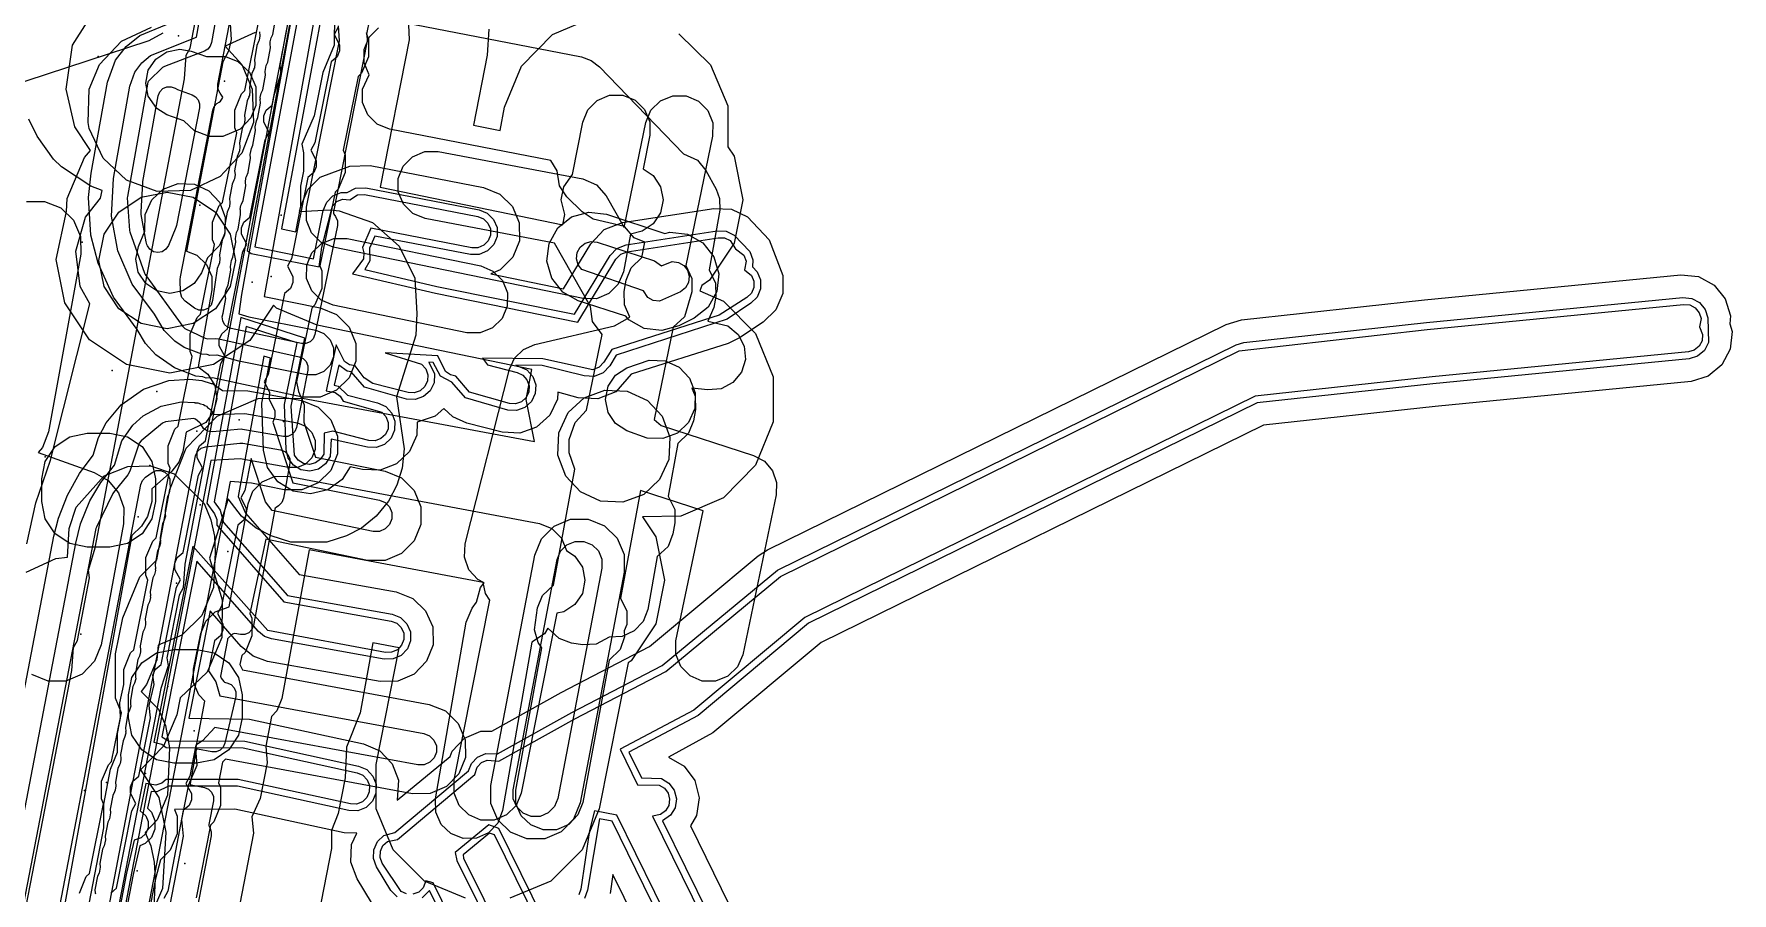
# Model space of a CAD drawing. Header units: metres. Extents: x 3158 to 3711, y 9867 to 11440.
# Drawn here: x 3303.5 to 3378.1, y 10383.6 to 10421.4 of the extents above; entities that cross this region are included whole.
import ezdxf

# ---------------------------------------------------------------- set-up
doc = ezdxf.new("R2010")
doc.units = ezdxf.units.M
for name, color, linetype in [('AI_GREENING_EXCLUSIONS', 1, 'Continuous'), ('AI_GREENING_LAWN', 82, 'Continuous'), ('AI_GREENING_REJECTED', 6, 'Continuous')]:
    doc.layers.add(name, color=color, linetype=linetype)

msp = doc.modelspace()

# ---------------------------------------------------------------- linework, layer by layer
at = {"layer": 'AI_GREENING_EXCLUSIONS'}
for points in [[(3316.712, 10432.805), (3312.593, 10409.937), (3312.477, 10409.085), (3312.913, 10408.955), (3315.859, 10408.373), (3316.219, 10408.224), (3316.495, 10407.948), (3316.645, 10407.588), (3316.646, 10407.198), (3316.497, 10406.837), (3316.221, 10406.561), (3315.861, 10406.411), (3315.471, 10406.411), (3312.478, 10407.003), (3311.528, 10407.268), (3311.509, 10407.269), (3311.2, 10407.256), (3311.081, 10407.299), (3310.861, 10407.314), (3310.084, 10407.612), (3309.668, 10407.891), (3309.197, 10408.363), (3308.774, 10409.08), (3307.795, 10410.389), (3307.161, 10411.86), (3306.885, 10413.379), (3306.967, 10415.038), (3307.692, 10419.095), (3307.91, 10419.701), (3308.209, 10420.112), (3308.604, 10420.435), (3310.617, 10421.245), (3317.724, 10460.979)], [(3317.354, 10435.933), (3312.854, 10411.871), (3313.025, 10411.741), (3316.008, 10411.152), (3316.135, 10412.013), (3316.593, 10413.825), (3316.786, 10414.019), (3317.038, 10414.123), (3317.362, 10414.103), (3317.691, 10414.318), (3318.002, 10414.329), (3322.984, 10413.368), (3323.237, 10413.265), (3323.431, 10413.073), (3323.537, 10412.821), (3323.539, 10412.548), (3323.436, 10412.295), (3323.244, 10412.101), (3322.992, 10411.995), (3322.719, 10411.993), (3318.283, 10412.849), (3317.911, 10412.009), (3317.981, 10411.775), (3317.954, 10411.504), (3317.479, 10410.842), (3321.12, 10410.003), (3327.378, 10408.721), (3329.06, 10411.491), (3329.27, 10411.709), (3329.552, 10411.819), (3333.556, 10412.436), (3333.829, 10412.424), (3334.077, 10412.308), (3334.318, 10411.952), (3334.683, 10411.666), (3334.777, 10411.41), (3334.708, 10411.016), (3335.018, 10410.772), (3335.121, 10410.519), (3335.12, 10410.246), (3335.014, 10409.994), (3334.82, 10409.802), (3333.603, 10409.029), (3328.877, 10407.528), (3328.533, 10406.962), (3328.326, 10406.745), (3328.048, 10406.634), (3325.849, 10407.114), (3323.188, 10407.138), (3323.412, 10406.842), (3324.719, 10406.508), (3324.966, 10406.39), (3325.148, 10406.187), (3325.239, 10405.93), (3325.224, 10405.657), (3325.106, 10405.411), (3324.903, 10405.228), (3324.646, 10405.137), (3324.373, 10405.152), (3322.614, 10405.642), (3322.026, 10406.353), (3321.787, 10406.404), (3321.563, 10406.559), (3321.235, 10407.24), (3318.911, 10407.38), (3320.513, 10406.871), (3320.695, 10406.668), (3320.786, 10406.41), (3320.771, 10406.138), (3320.653, 10405.891), (3320.45, 10405.709), (3320.192, 10405.618), (3319.92, 10405.633), (3318.375, 10406.027), (3317.995, 10406.277), (3317.592, 10406.798), (3317.352, 10406.847), (3317.126, 10407), (3316.759, 10407.731), (3316.323, 10405.708), (3316.72, 10405.633), (3316.938, 10405.47), (3317.063, 10405.259), (3318.762, 10404.769), (3318.949, 10404.571), (3319.046, 10404.316), (3319.039, 10404.043), (3318.927, 10403.793), (3318.728, 10403.606), (3318.473, 10403.509), (3318.2, 10403.517), (3316.616, 10403.933), (3316.233, 10403.842), (3316.215, 10402.93), (3316.073, 10402.698), (3315.852, 10402.537), (3315.586, 10402.473), (3315.316, 10402.516), (3315.083, 10402.659), (3314.923, 10402.879), (3314.785, 10405.025), (3315.389, 10408.021), (3312.566, 10408.926), (3311.076, 10400.763), (3311.407, 10400.297), (3311.513, 10400.046), (3311.515, 10399.802), (3314.461, 10396.432), (3319.172, 10395.591), (3319.426, 10395.491), (3319.623, 10395.302), (3319.733, 10395.051), (3319.738, 10394.778), (3319.638, 10394.524), (3319.449, 10394.327), (3319.199, 10394.218), (3318.926, 10394.212), (3313.751, 10395.177), (3310.456, 10398.881), (3308.75, 10390.266), (3309.095, 10390.187), (3309.281, 10390.028), (3312.674, 10390.012), (3317.681, 10388.923), (3317.931, 10388.814), (3318.121, 10388.618), (3318.221, 10388.364), (3318.216, 10388.09), (3318.107, 10387.84), (3317.911, 10387.65), (3317.656, 10387.55), (3317.383, 10387.555), (3312.45, 10388.628), (3309.281, 10388.628), (3309.095, 10388.469), (3308.836, 10388.383), (3308.385, 10388.453), (3308.138, 10387.251), (3308.393, 10387.03), (3308.496, 10386.777), (3308.494, 10386.504), (3308.388, 10386.252), (3308.194, 10386.06), (3307.877, 10385.958), (3307.54, 10384.515), (3305.63, 10374.618)], [(3317.649, 10435.877), (3313.19, 10412.033), (3315.758, 10411.512), (3316.194, 10413.631), (3316.343, 10413.992), (3316.619, 10414.268), (3316.979, 10414.418), (3317.25, 10414.418), (3317.615, 10414.609), (3318.058, 10414.623), (3323.041, 10413.662), (3323.402, 10413.515), (3323.68, 10413.241), (3323.831, 10412.881), (3323.833, 10412.491), (3323.686, 10412.13), (3323.412, 10411.852), (3323.052, 10411.701), (3322.662, 10411.699), (3318.461, 10412.509), (3318.226, 10411.981), (3318.241, 10411.416), (3318.025, 10411.034), (3321.184, 10410.296), (3327.241, 10409.072), (3328.804, 10411.646), (3329.103, 10411.959), (3329.507, 10412.116), (3333.51, 10412.732), (3333.9, 10412.715), (3334.254, 10412.55), (3334.94, 10411.822), (3335.073, 10411.455), (3335.06, 10411.148), (3335.268, 10410.938), (3335.416, 10410.577), (3335.414, 10410.186), (3335.263, 10409.827), (3334.986, 10409.552), (3333.943, 10408.862), (3329.075, 10407.276), (3328.789, 10406.806), (3328.494, 10406.496), (3328.097, 10406.338), (3327.669, 10406.361), (3325.817, 10406.814), (3324.661, 10406.833), (3325.146, 10406.631), (3325.406, 10406.34), (3325.536, 10405.972), (3325.515, 10405.583), (3325.346, 10405.231), (3325.056, 10404.97), (3324.688, 10404.84), (3324.299, 10404.861), (3322.449, 10405.392), (3321.849, 10406.09), (3321.347, 10406.35), (3321.027, 10406.951), (3320.827, 10406.961), (3321.083, 10406.453), (3321.062, 10406.063), (3320.893, 10405.711), (3320.603, 10405.451), (3320.235, 10405.321), (3319.845, 10405.342), (3317.999, 10405.87), (3317.417, 10406.534), (3317.236, 10406.57), (3316.879, 10406.84), (3316.667, 10405.95), (3316.849, 10405.904), (3317.256, 10405.511), (3318.579, 10405.174), (3318.936, 10405.014), (3319.203, 10404.73), (3319.342, 10404.366), (3319.331, 10403.976), (3319.171, 10403.62), (3318.888, 10403.352), (3318.523, 10403.213), (3318.133, 10403.224), (3316.543, 10403.586), (3316.497, 10402.827), (3316.293, 10402.494), (3315.977, 10402.265), (3315.598, 10402.173), (3315.213, 10402.234), (3314.88, 10402.438), (3314.65, 10402.754), (3314.559, 10403.133), (3314.486, 10405.106), (3315.04, 10407.818), (3312.8, 10408.536), (3311.392, 10400.825), (3311.655, 10400.466), (3311.808, 10399.922), (3314.617, 10396.709), (3319.225, 10395.886), (3319.588, 10395.744), (3319.869, 10395.473), (3320.026, 10395.116), (3320.033, 10394.726), (3319.891, 10394.362), (3319.621, 10394.081), (3319.263, 10393.925), (3318.873, 10393.917), (3313.92, 10394.802), (3313.604, 10394.916), (3313.343, 10395.128), (3310.633, 10398.228), (3309.102, 10390.495), (3309.383, 10390.328), (3312.738, 10390.305), (3317.745, 10389.216), (3318.102, 10389.061), (3318.373, 10388.78), (3318.516, 10388.417), (3318.509, 10388.027), (3318.353, 10387.669), (3318.073, 10387.398), (3317.71, 10387.255), (3317.32, 10387.262), (3312.418, 10388.328), (3309.383, 10388.328), (3308.872, 10388.085), (3308.62, 10388.104), (3308.469, 10387.372), (3308.644, 10387.195), (3308.791, 10386.833), (3308.788, 10386.443), (3308.636, 10386.084), (3308.359, 10385.81), (3308.135, 10385.719), (3307.834, 10384.457), (3305.961, 10374.745)], [(3318.632, 10435.692), (3314.358, 10412.829), (3314.99, 10412.696), (3315.213, 10413.825), (3315.511, 10414.546), (3316.062, 10415.099), (3317.36, 10415.576), (3318.248, 10415.605), (3323.23, 10414.644), (3323.953, 10414.35), (3324.508, 10413.801), (3324.811, 10413.082), (3324.815, 10412.302), (3324.521, 10411.579), (3323.972, 10411.024), (3323.561, 10410.851), (3326.753, 10410.195), (3327.949, 10412.165), (3328.548, 10412.79), (3329.354, 10413.104), (3333.358, 10413.721), (3334.138, 10413.687), (3334.845, 10413.357), (3335.795, 10412.341), (3336.397, 10410.767), (3336.394, 10409.987), (3336.092, 10409.267), (3335.538, 10408.718), (3334.495, 10408.028), (3333.996, 10407.79), (3329.735, 10406.436), (3329.054, 10405.667), (3328.258, 10405.351), (3327.404, 10405.397), (3326.5, 10405.645), (3326.484, 10405.335), (3326.147, 10404.631), (3325.566, 10404.11), (3324.83, 10403.851), (3324.051, 10403.892), (3322.507, 10404.287), (3321.895, 10404.559), (3321.496, 10404.934), (3321.113, 10404.591), (3320.322, 10404.334), (3320.306, 10403.752), (3319.986, 10403.04), (3319.419, 10402.505), (3318.69, 10402.227), (3317.91, 10402.249), (3317.369, 10402.373), (3317.027, 10401.815), (3316.396, 10401.356), (3315.637, 10401.174), (3314.867, 10401.296), (3314.201, 10401.704), (3313.742, 10402.335), (3313.56, 10403.094), (3313.487, 10405.16), (3313.877, 10407.141), (3313.579, 10407.236), (3312.451, 10401.058), (3312.775, 10400.335), (3315.139, 10397.632), (3319.401, 10396.87), (3320.127, 10396.586), (3320.69, 10396.045), (3321.002, 10395.33), (3321.018, 10394.55), (3320.733, 10393.823), (3320.192, 10393.261), (3319.477, 10392.948), (3318.697, 10392.933), (3313.744, 10393.818), (3313.111, 10394.045), (3312.59, 10394.47), (3311.219, 10396.038), (3310.286, 10391.328), (3312.95, 10391.282), (3317.957, 10390.193), (3318.673, 10389.882), (3319.214, 10389.321), (3319.5, 10388.594), (3319.444, 10387.717), (3321.771, 10389.642), (3321.865, 10389.877), (3322.408, 10390.437), (3323.124, 10390.747), (3323.601, 10390.755), (3326.652, 10392.453), (3330.53, 10394.468), (3335.317, 10398.462), (3335.716, 10398.721), (3355.891, 10408.627), (3356.554, 10408.82), (3364.612, 10409.699), (3375.868, 10410.799), (3376.644, 10410.723), (3377.333, 10410.356), (3377.828, 10409.753), (3378.056, 10409.006), (3378.021, 10408.651), (3378.125, 10408.31), (3378.049, 10407.533), (3377.682, 10406.845), (3377.079, 10406.349), (3376.332, 10406.122), (3365.08, 10405.023), (3357.534, 10404.199), (3338.079, 10394.645), (3333.316, 10390.672), (3331.375, 10389.611), (3332.063, 10389.206), (3332.527, 10388.579), (3332.716, 10387.822), (3332.601, 10387.05), (3332.33, 10386.598), (3334.021, 10383.154)], [(3317.658, 10432.415), (3313.593, 10409.847), (3316.052, 10409.354), (3316.774, 10409.056), (3317.326, 10408.505), (3317.626, 10407.784), (3317.627, 10407.004), (3317.329, 10406.283), (3316.778, 10405.73), (3316.057, 10405.431), (3315.277, 10405.43), (3311.326, 10406.278), (3311.318, 10406.279), (3311.047, 10406.267), (3310.898, 10406.322), (3310.583, 10406.354), (3309.649, 10406.712), (3308.833, 10407.292), (3308.381, 10407.785), (3308.018, 10408.405), (3306.973, 10409.818), (3306.292, 10411.315), (3305.977, 10412.552), (3305.876, 10414.208), (3305.992, 10415.273), (3306.708, 10419.271), (3307.065, 10420.236), (3307.527, 10420.843), (3308.131, 10421.316), (3309.732, 10421.979)], [(3318.758, 10424.609), (3318.094, 10421.372), (3318.179, 10421.163), (3318.178, 10420.383), (3317.877, 10419.663), (3317.733, 10419.519), (3317.069, 10416.282), (3317.155, 10416.074), (3317.153, 10415.293), (3316.853, 10414.573), (3316.709, 10414.43), (3316.044, 10411.192), (3316.13, 10410.984), (3316.128, 10410.204), (3315.828, 10409.483), (3315.684, 10409.34), (3315.02, 10406.103), (3315.105, 10405.671), (3315.346, 10405.085), (3315.344, 10404.333), (3315.85, 10402.784), (3318.911, 10402.179), (3319.632, 10401.882), (3320.185, 10401.33), (3320.484, 10400.61), (3320.485, 10399.83), (3320.187, 10399.108), (3319.636, 10398.556), (3318.916, 10398.256), (3318.135, 10398.255), (3313.663, 10399.189), (3312.971, 10395.923), (3313.056, 10395.715), (3313.055, 10394.935), (3312.754, 10394.214), (3312.61, 10394.071), (3312.531, 10393.676), (3312.646, 10393.45), (3320.847, 10391.93), (3321.571, 10391.639), (3322.129, 10391.094), (3322.436, 10390.376), (3322.444, 10389.596), (3322.154, 10388.871), (3321.608, 10388.313), (3320.891, 10388.007), (3320.11, 10387.998), (3311.889, 10389.521), (3311.768, 10389.389), (3311.58, 10388.477), (3311.668, 10388.269), (3311.673, 10387.489), (3311.38, 10386.766), (3311.237, 10386.621), (3310.611, 10383.421)], [(3300.201, 10368.023), (3305.133, 10393.411), (3305.215, 10394.424), (3305.39, 10394.731), (3305.657, 10396.107), (3305.919, 10397.482), (3305.87, 10397.831), (3306.171, 10398.806), (3310.092, 10419.411), (3310.167, 10420.449), (3310.347, 10420.766), (3310.875, 10423.514)], [(3300.201, 10368.023), (3305.133, 10393.411), (3305.215, 10394.424), (3305.39, 10394.731), (3305.657, 10396.107), (3305.919, 10397.482), (3305.87, 10397.831), (3306.171, 10398.806), (3310.092, 10419.411), (3310.167, 10420.449), (3310.347, 10420.766), (3310.875, 10423.514)], [(3314.816, 10422.778), (3314.539, 10421.382), (3314.278, 10420.011), (3314.327, 10419.662), (3314.026, 10418.687), (3310.105, 10398.082), (3310.03, 10397.044), (3309.85, 10396.727), (3309.322, 10393.979), (3309.372, 10393.62), (3309.055, 10392.623), (3304.131, 10367.277)], [(3314.816, 10422.778), (3314.539, 10421.382), (3314.278, 10420.011), (3314.327, 10419.662), (3314.026, 10418.687), (3310.105, 10398.082), (3310.03, 10397.044), (3309.85, 10396.727), (3309.322, 10393.979), (3309.372, 10393.62), (3309.055, 10392.623), (3304.131, 10367.277)], [(3305.435, 10380.728), (3306.547, 10386.504), (3306.543, 10387.54), (3306.842, 10389.077), (3307.151, 10389.832), (3307.148, 10390.647), (3307.326, 10391.563), (3307.061, 10392.204), (3307.061, 10394.155), (3307.374, 10395.724), (3308.121, 10397.527), (3308.879, 10398.284), (3309.441, 10401.372), (3310.162, 10403.192), (3311.527, 10404.596), (3313.326, 10405.368), (3315.284, 10405.39), (3325.474, 10403.475), (3325.105, 10405.33), (3325.367, 10406.645), (3315.922, 10408.588), (3314.133, 10409.341), (3314.01, 10409.465), (3312.96, 10407.918), (3311.363, 10406.86), (3309.45, 10406.479), (3307.537, 10406.86), (3305.914, 10407.944), (3304.831, 10409.566), (3304.45, 10411.479), (3304.911, 10413.583), (3304.934, 10414.152), (3305.69, 10415.957), (3305.965, 10416.264), (3305.266, 10417.31), (3304.892, 10418.968), (3305.175, 10420.899), (3306.35, 10422.759)], [(3316.693, 10422.264), (3316.677, 10420.895), (3316.176, 10419.696), (3315.791, 10417.784), (3315.252, 10416.542), (3315.328, 10416.161), (3315.328, 10415.355), (3315.197, 10414.696), (3315.197, 10413.771), (3315.134, 10413.581), (3316.49, 10413.663), (3316.886, 10413.609), (3318.362, 10413.1), (3319.53, 10412.065), (3320.213, 10410.662), (3320.308, 10409.104), (3320.257, 10408.146), (3319.416, 10405.435), (3319.753, 10403.153), (3319.664, 10402.303), (3319.431, 10401.562), (3319.059, 10400.859), (3318.516, 10400.204), (3317.873, 10399.672), (3317.218, 10399.337), (3316.35, 10399.052), (3314.767, 10399.052), (3313.895, 10399.337), (3313.245, 10399.672), (3312.597, 10400.204), (3312.018, 10400.955), (3311.196, 10398.358), (3311.746, 10396.521), (3311.73, 10394.86), (3311.083, 10393.351), (3309.905, 10392.214), (3309.75, 10391.475), (3309.175, 10390.095), (3308.158, 10389.048), (3308.967, 10387.836), (3309.272, 10386.306), (3309.125, 10383.838), (3308.478, 10382.33)], [(3323.465, 10421.604), (3323.401, 10420.459), (3322.795, 10417.384), (3323.965, 10417.143), (3324.164, 10418.173), (3324.9, 10419.979), (3326.272, 10421.366), (3328.07, 10422.123)], [(3309.146, 10421.428), (3308.517, 10421.088), (3301.316, 10418.732)], [(3312.098, 10421.826), (3312.139, 10421.151), (3312.022, 10420.632), (3311.778, 10420.166), (3310.174, 10411.848), (3310.633, 10411.667), (3311.054, 10411.261), (3311.288, 10410.724), (3311.298, 10410.139), (3310.687, 10406.763), (3311.124, 10406.441), (3311.426, 10405.939), (3311.513, 10405.361), (3311.373, 10404.792), (3311.025, 10404.321), (3310.167, 10403.891), (3310.013, 10403.04), (3309.844, 10402.57), (3309.531, 10402.182), (3308.649, 10401.404), (3308.652, 10400.848), (3308.465, 10400.185), (3308.207, 10399.757), (3307.777, 10399.355), (3304.162, 10379.475)], [(3305.47, 10383.637), (3305.768, 10384.358), (3305.912, 10384.502), (3306.532, 10387.563), (3306.446, 10387.771), (3306.446, 10388.551), (3306.744, 10389.272), (3306.887, 10389.416), (3307.273, 10391.357), (3307.242, 10391.991), (3307.421, 10392.8), (3307.421, 10393.466), (3307.72, 10394.187), (3307.863, 10394.33), (3308.483, 10397.392), (3308.397, 10397.6), (3308.397, 10398.38), (3308.695, 10399.101), (3308.839, 10399.245), (3309.459, 10402.306), (3309.373, 10402.514), (3309.372, 10403.294), (3309.671, 10404.015), (3309.814, 10404.159), (3310.435, 10407.22), (3310.348, 10407.428), (3310.348, 10408.209), (3310.646, 10408.93), (3310.79, 10409.073), (3311.41, 10412.134), (3311.324, 10412.343), (3311.324, 10413.123), (3311.622, 10413.844), (3311.766, 10413.988), (3312.386, 10417.049), (3312.3, 10417.257), (3312.299, 10418.037), (3312.598, 10418.758), (3312.741, 10418.902), (3313.362, 10421.963)], [(3313.203, 10421.458), (3311.882, 10420.853), (3312.618, 10420.045), (3313.071, 10418.962), (3313.126, 10417.503), (3312.618, 10416.149), (3311.658, 10415.117), (3310.353, 10414.514), (3308.895, 10414.46), (3307.54, 10414.967), (3306.509, 10415.927), (3305.906, 10417.232), (3305.851, 10417.503), (3305.906, 10418.962), (3306.359, 10420.045), (3307.319, 10421.077), (3308.64, 10421.682)], [(3306.849, 10383.636), (3307.109, 10383.857), (3307.783, 10387.251), (3307.958, 10387.574), (3307.721, 10388.025), (3307.721, 10388.298), (3307.825, 10388.551), (3308.085, 10388.771), (3308.593, 10391.334), (3308.538, 10391.885), (3308.754, 10392.801), (3308.696, 10393.213), (3308.801, 10393.465), (3309.06, 10393.686), (3309.734, 10397.08), (3309.909, 10397.403), (3309.672, 10397.854), (3309.672, 10398.127), (3309.776, 10398.379), (3310.036, 10398.6), (3310.71, 10401.994), (3310.885, 10402.317), (3310.648, 10402.768), (3310.648, 10403.041), (3310.752, 10403.294), (3311.012, 10403.514), (3311.685, 10406.908), (3311.861, 10407.232), (3311.623, 10407.682), (3311.623, 10407.955), (3311.728, 10408.208), (3311.987, 10408.429), (3312.661, 10411.823), (3312.836, 10412.146), (3312.599, 10412.597), (3312.599, 10412.87), (3312.703, 10413.122), (3312.963, 10413.343), (3313.637, 10416.737), (3313.812, 10417.06), (3313.575, 10417.511), (3313.574, 10417.784), (3313.679, 10418.036), (3313.939, 10418.257), (3314.612, 10421.651)], [(3316.844, 10421.687), (3316.668, 10421.364), (3316.904, 10420.913), (3316.903, 10420.639), (3316.798, 10420.387), (3316.538, 10420.167), (3315.819, 10416.597), (3315.643, 10416.274), (3315.879, 10415.823), (3315.878, 10415.55), (3315.773, 10415.298), (3315.513, 10415.078), (3314.794, 10411.507), (3314.618, 10411.185), (3314.855, 10410.733), (3314.854, 10410.46), (3314.749, 10410.208), (3314.488, 10409.988), (3313.77, 10406.418), (3313.594, 10406.095), (3313.83, 10405.644), (3313.81, 10405.323), (3314.07, 10404.835), (3314.07, 10404.561), (3313.976, 10404.336), (3314.85, 10401.657), (3318.659, 10400.904), (3318.911, 10400.8), (3319.104, 10400.607), (3319.209, 10400.355), (3319.21, 10400.082), (3319.105, 10399.829), (3318.913, 10399.636), (3318.66, 10399.531), (3318.387, 10399.531), (3313.947, 10400.452), (3313.647, 10400.832), (3313.027, 10402.73), (3312.745, 10401.328), (3312.569, 10401.005), (3312.805, 10400.554), (3312.805, 10400.281), (3312.7, 10400.029), (3312.439, 10399.809), (3311.721, 10396.238), (3311.545, 10395.916), (3311.781, 10395.464), (3311.78, 10395.191), (3311.675, 10394.939), (3311.415, 10394.719), (3311.148, 10393.396), (3311.466, 10392.923), (3311.649, 10392.297), (3320.608, 10390.652), (3320.861, 10390.55), (3321.056, 10390.359), (3321.164, 10390.108), (3321.167, 10389.835), (3321.065, 10389.582), (3320.874, 10389.386), (3320.623, 10389.279), (3320.35, 10389.276), (3311.42, 10390.916), (3310.887, 10390.326), (3310.586, 10390.129), (3310.328, 10388.781), (3310.154, 10388.456), (3310.395, 10388.007), (3310.397, 10387.734), (3310.294, 10387.481), (3310.036, 10387.258), (3309.358, 10383.725), (3309.185, 10383.4)], [(3319.935, 10421.794), (3319.967, 10421.136), (3318.689, 10414.655), (3326.729, 10413.001), (3326.816, 10413.449), (3326.648, 10414.103), (3326.762, 10414.677), (3327.156, 10415.209), (3327.6, 10417.509), (3327.821, 10418.051), (3328.233, 10418.467), (3328.772, 10418.694), (3329.357, 10418.697), (3329.899, 10418.476), (3330.315, 10418.065), (3330.542, 10417.525), (3330.546, 10416.94), (3330.259, 10415.458), (3330.7, 10415.164), (3331.025, 10414.677), (3331.139, 10414.103), (3331.025, 10413.529), (3330.7, 10413.042), (3330.213, 10412.717), (3329.704, 10412.585), (3329.387, 10410.941), (3329.163, 10410.395), (3328.747, 10409.978), (3328.201, 10409.753), (3327.612, 10409.756), (3316.628, 10412.016), (3316.091, 10412.242), (3315.681, 10412.655), (3315.459, 10413.194), (3315.458, 10413.776), (3316.9, 10421.089), (3316.869, 10421.745)], [(3319.746, 10421.889), (3327.543, 10420.377), (3327.973, 10420.223), (3328.336, 10419.948), (3332.036, 10416.124), (3332.639, 10415.844), (3333.014, 10415.394), (3333.46, 10414.574), (3333.611, 10414.16), (3333.628, 10413.65), (3333.155, 10411.026), (3333.441, 10410.438), (3333.451, 10409.853), (3333.362, 10409.361), (3333.097, 10408.764), (3333.977, 10408.555), (3334.426, 10408.18), (3334.698, 10407.662), (3334.751, 10407.079), (3334.576, 10406.52), (3334.201, 10406.071), (3333.683, 10405.799), (3333.1, 10405.747), (3332.388, 10405.823), (3332.542, 10405.469), (3332.553, 10404.883), (3332.464, 10404.391), (3332.249, 10403.847), (3331.776, 10403.397), (3331.357, 10401.08), (3331.643, 10400.493), (3331.653, 10399.908), (3331.564, 10399.416), (3331.349, 10398.871), (3330.876, 10398.421), (3330.457, 10396.104), (3330.25, 10395.571), (3329.858, 10395.154), (3329.338, 10394.914), (3328.767, 10394.886), (3328.19, 10394.58), (3327.605, 10394.549), (3327.111, 10394.621), (3326.559, 10394.816), (3326.069, 10395.277), (3325.917, 10395.031), (3325.367, 10394.669), (3324.078, 10387.259), (3323.867, 10386.713), (3323.463, 10386.289), (3322.928, 10386.052), (3322.343, 10386.038), (3321.797, 10386.249), (3321.373, 10386.653), (3321.136, 10387.188), (3321.122, 10387.773), (3322.473, 10395.536), (3322.735, 10396.157), (3322.929, 10396.426), (3323.099, 10397.069), (3323.271, 10397.272), (3323.271, 10397.272), (3322.982, 10397.411), (3322.59, 10397.846), (3322.395, 10398.398), (3322.426, 10398.982), (3324.379, 10406.652), (3324.606, 10407.146), (3324.994, 10407.527), (3325.493, 10407.744), (3328.992, 10408.557), (3329.67, 10408.95), (3329.436, 10409.487), (3329.426, 10410.072), (3329.515, 10410.564), (3329.729, 10411.109), (3330.202, 10411.559), (3330.324, 10412.231), (3329.866, 10412.433), (3329.436, 10412.924), (3328.06, 10413.252), (3327.57, 10413.572), (3326.903, 10414.226), (3326.573, 10414.71), (3326.469, 10415.367), (3326.201, 10415.83), (3319.102, 10417.207), (3318.561, 10417.428), (3318.145, 10417.84), (3317.918, 10418.38), (3317.915, 10418.965), (3318.214, 10419.585), (3317.99, 10420.117), (3317.987, 10420.702), (3318.209, 10421.244), (3318.621, 10421.66)], [(3331.828, 10421.397), (3333.215, 10420.025), (3333.971, 10418.227), (3333.981, 10416.431), (3334.258, 10416.016), (3334.639, 10414.103), (3334.258, 10412.19), (3333.175, 10410.567), (3332.836, 10410.341), (3332.753, 10410.104), (3333.794, 10409.649), (3335.198, 10408.218), (3335.973, 10406.315), (3335.973, 10404.337), (3335.198, 10402.434), (3333.794, 10401.003), (3331.909, 10400.195), (3330.227, 10400.175), (3330.815, 10399.294), (3331.196, 10397.381), (3330.815, 10395.468), (3329.732, 10393.845), (3329.597, 10393.755), (3328.323, 10387.343), (3327.576, 10385.541), (3326.197, 10384.161), (3324.395, 10383.414)], [(3303.154, 10398.99), (3303.561, 10400.787), (3304.198, 10402.665), (3305.931, 10409.523), (3305.502, 10410.287), (3305.316, 10411.836), (3305.737, 10413.339), (3306.395, 10414.175), (3306.478, 10414.509), (3305.967, 10414.706), (3304.689, 10415.543), (3304.335, 10415.888), (3303.616, 10416.893), (3303.247, 10417.65)], [(3303.15, 10414.02), (3303.93, 10414.032), (3304.656, 10413.745), (3305.216, 10413.202), (3305.526, 10412.486), (3305.538, 10411.706), (3304.113, 10403.899), (3303.856, 10403.223), (3303.662, 10402.995), (3306.125, 10402.11), (3306.733, 10401.761), (3307.183, 10401.224), (3307.42, 10400.564), (3307.415, 10399.863), (3306.429, 10394.546), (3306.14, 10393.821), (3305.595, 10393.262), (3304.878, 10392.954), (3304.098, 10392.944), (3303.373, 10393.234)], [(3319.434, 10383.467), (3319.168, 10383.753), (3319.168, 10383.753), (3318.532, 10384.786), (3318.396, 10385.152), (3318.41, 10385.542), (3318.573, 10385.897), (3318.858, 10386.162), (3319.334, 10386.294), (3322.576, 10389.009), (3322.705, 10389.334), (3322.976, 10389.615), (3323.334, 10389.769), (3323.856, 10389.752), (3327.113, 10391.566), (3331.088, 10393.631), (3336.157, 10397.824), (3356.331, 10407.73), (3356.663, 10407.826), (3364.696, 10408.703), (3375.967, 10409.804), (3376.355, 10409.766), (3376.699, 10409.582), (3376.947, 10409.281), (3377.061, 10408.907), (3377.092, 10407.823), (3376.908, 10407.478), (3376.607, 10407.231), (3376.234, 10407.117), (3364.978, 10406.017), (3357.252, 10405.174), (3337.531, 10395.49), (3332.676, 10391.439), (3329.625, 10389.828), (3330.183, 10388.701), (3331.056, 10388.667), (3331.391, 10388.466), (3331.623, 10388.152), (3331.717, 10387.773), (3331.66, 10387.388), (3331.459, 10387.053), (3331.111, 10386.812), (3333.124, 10382.714)], [(3319.858, 10383.597), (3319.61, 10383.71), (3318.787, 10384.944), (3318.692, 10385.2), (3318.702, 10385.473), (3318.816, 10385.721), (3319.016, 10385.907), (3319.453, 10385.995), (3322.857, 10388.845), (3322.957, 10389.172), (3323.147, 10389.368), (3323.397, 10389.476), (3323.908, 10389.437), (3327.251, 10391.3), (3331.255, 10393.38), (3336.289, 10397.554), (3356.463, 10407.46), (3364.728, 10408.404), (3375.996, 10409.505), (3376.268, 10409.479), (3376.509, 10409.35), (3376.682, 10409.139), (3376.762, 10408.878), (3376.689, 10408.519), (3376.831, 10408.181), (3376.805, 10407.909), (3376.676, 10407.668), (3376.465, 10407.495), (3376.204, 10407.415), (3364.947, 10406.316), (3357.167, 10405.466), (3337.366, 10395.743), (3332.484, 10391.67), (3329.238, 10389.965), (3330.001, 10388.392), (3330.955, 10388.384), (3331.189, 10388.244), (3331.352, 10388.024), (3331.418, 10387.759), (3331.377, 10387.489), (3331.237, 10387.255), (3331.017, 10387.092), (3330.673, 10387.022), (3332.855, 10382.581)], [(3296.401, 10357.936), (3304.354, 10399.313), (3304.559, 10400.113), (3304.952, 10401.126), (3305.473, 10402.068), (3306.078, 10402.882), (3306.312, 10403.648), (3306.648, 10404.304), (3307.309, 10405.097), (3308.283, 10405.782), (3309.406, 10406.155), (3310.333, 10406.213), (3310.854, 10406.161), (3311.258, 10406.035), (3311.324, 10406.021), (3311.34, 10406.01), (3311.367, 10406.001), (3311.76, 10405.717), (3312.876, 10405.7), (3315.248, 10405.283), (3315.969, 10404.986), (3316.522, 10404.434), (3316.821, 10403.714), (3316.822, 10402.933), (3316.524, 10402.212), (3315.973, 10401.66), (3315.253, 10401.36), (3314.472, 10401.359), (3313.03, 10401.644), (3312.095, 10401.722), (3308.409, 10382.558)], [(3297.383, 10357.747), (3305.309, 10399.006), (3305.527, 10399.865), (3305.937, 10400.87), (3306.415, 10401.681), (3307.01, 10402.433), (3307.344, 10403.513), (3307.825, 10404.199), (3308.277, 10404.612), (3309.065, 10405.036), (3309.945, 10405.216), (3310.522, 10405.186), (3310.541, 10405.189), (3310.568, 10405.183), (3310.673, 10405.178), (3310.789, 10405.135), (3310.922, 10405.105), (3310.985, 10405.062), (3311.052, 10405.036), (3311.105, 10404.977), (3311.242, 10404.882), (3311.367, 10404.685), (3311.378, 10404.673), (3312.744, 10404.709), (3315.054, 10404.302), (3315.415, 10404.153), (3315.691, 10403.878), (3315.841, 10403.518), (3315.841, 10403.127), (3315.692, 10402.767), (3315.417, 10402.49), (3315.056, 10402.341), (3314.666, 10402.34), (3312.542, 10402.718), (3311.253, 10402.638), (3307.427, 10382.747)], [(3303.125, 10397.733), (3304.429, 10398.335), (3304.953, 10398.39), (3305.017, 10399.655), (3305.328, 10400.601), (3306.566, 10401.974), (3307.596, 10402.382), (3308.59, 10402.408), (3309.64, 10402.056), (3310.95, 10400.751), (3311.249, 10400.042), (3311.405, 10399.322), (3311.444, 10398.605), (3311.366, 10397.061), (3310.852, 10395.829), (3309.975, 10394.973), (3308.931, 10394.537), (3308.877, 10393.888), (3308.423, 10392.805), (3308.191, 10392.5), (3308.95, 10391.716), (3309.25, 10391.006), (3309.432, 10390.017), (3309.35, 10387.944), (3308.897, 10386.86), (3308.36, 10386.301), (3308.61, 10385.71), (3308.765, 10384.991), (3308.804, 10384.274), (3308.727, 10382.729)], [(3308.45, 10377.92), (3310.041, 10386.141), (3309.978, 10386.871), (3310.278, 10388.408), (3310.646, 10389.25), (3310.584, 10389.978), (3310.991, 10392.072), (3310.718, 10392.346), (3310.494, 10392.886), (3310.494, 10393.472), (3310.807, 10395.041), (3311.031, 10395.581), (3311.445, 10395.995), (3312.06, 10396.219), (3312.884, 10400.745), (3313.101, 10401.291), (3313.51, 10401.712), (3314.05, 10401.944), (3314.637, 10401.95), (3325.698, 10399.871), (3326.244, 10399.651), (3326.664, 10399.237), (3326.891, 10398.686), (3327.257, 10398.442), (3327.582, 10397.955), (3327.696, 10397.381), (3327.582, 10396.807), (3327.257, 10396.32), (3326.77, 10395.995), (3326.461, 10395.934), (3324.89, 10388.025), (3324.666, 10387.484), (3324.252, 10387.07), (3323.711, 10386.846), (3323.126, 10386.846), (3322.585, 10387.07), (3322.171, 10387.484), (3321.947, 10388.024), (3321.947, 10388.61), (3323.517, 10396.511), (3323.319, 10396.807), (3323.224, 10397.284), (3315.566, 10398.723), (3314.376, 10392.187), (3314.158, 10391.639), (3313.915, 10391.39), (3313.663, 10390.094), (3313.725, 10389.366), (3313.419, 10387.797), (3313.057, 10386.987), (3313.12, 10386.262), (3311.765, 10379.224)], [(3322.444, 10383.413), (3320.642, 10384.159), (3319.262, 10385.539), (3318.515, 10387.341), (3318.514, 10389.292), (3319.532, 10394.416), (3318.378, 10394.633), (3317.819, 10391.56), (3317.22, 10390.051), (3317.16, 10388.697), (3316.854, 10387.128), (3316.552, 10386.39), (3316.557, 10385.601), (3313.981, 10372.367)], [(3318.317, 10383.228), (3317.68, 10384.262), (3317.409, 10384.993), (3317.437, 10385.773), (3317.667, 10386.275), (3317.107, 10386.285), (3312.31, 10387.328), (3309.656, 10387.311), (3309.773, 10387.022), (3309.768, 10386.241), (3309.464, 10385.523), (3309.031, 10385.095), (3308.815, 10384.263), (3307.148, 10375.845)], [(3331.598, 10381.964), (3329.092, 10387.066), (3328.112, 10387.245), (3327.901, 10386.382), (3327.514, 10383.813), (3327.422, 10383.556)], [(3327.324, 10379.542), (3323.917, 10386.478), (3323.466, 10386.631), (3321.998, 10385.417), (3322.066, 10385.07), (3325.671, 10377.808)], [(3327.054, 10379.41), (3323.72, 10386.198), (3323.504, 10386.273), (3322.343, 10385.313), (3322.353, 10385.177), (3325.941, 10377.94)], [(3331.329, 10381.832), (3328.889, 10386.798), (3328.336, 10386.899), (3327.811, 10383.768), (3327.679, 10383.401)], [(3324.415, 10377.19), (3321.027, 10384.088), (3320.703, 10384.168), (3320.587, 10383.868), (3320.387, 10383.682), (3320.131, 10383.587)], [(3330.431, 10381.391), (3328.926, 10384.456), (3328.8, 10383.619)], [(3324.146, 10377.058), (3320.858, 10383.752), (3320.544, 10383.426)]]:
    msp.add_lwpolyline(points, dxfattribs=at)
for points in [[(3308.825, 10420.284), (3309.312, 10420.609), (3309.886, 10420.723), (3310.388, 10420.636), (3311.064, 10420.396), (3311.901, 10420.4), (3312.443, 10420.174), (3312.943, 10419.704), (3313.234, 10419.067), (3313.234, 10418.24), (3313.008, 10417.698), (3312.538, 10417.197), (3311.784, 10416.883), (3311.191, 10416.883), (3310.532, 10417.133), (3310.068, 10417.566), (3309.312, 10417.837), (3308.88, 10418.11), (3308.5, 10418.649), (3308.386, 10419.223), (3308.5, 10419.797), (3308.825, 10420.284)], [(3326.998, 10402.979), (3326.998, 10403.573), (3327.264, 10404.309), (3327.763, 10404.861), (3328.449, 10408.183), (3328.035, 10408.757), (3327.937, 10409.415), (3326.361, 10412.198), (3320.676, 10413.282), (3320.134, 10413.501), (3319.716, 10413.912), (3319.488, 10414.451), (3319.483, 10415.036), (3319.703, 10415.578), (3320.114, 10415.995), (3320.652, 10416.224), (3321.238, 10416.228), (3327.605, 10415.015), (3328.198, 10414.761), (3328.63, 10414.281), (3329.419, 10412.886), (3330.371, 10417.497), (3330.599, 10418.036), (3331.015, 10418.447), (3331.558, 10418.667), (3332.143, 10418.663), (3332.682, 10418.435), (3333.093, 10418.018), (3333.313, 10417.476), (3333.309, 10416.891), (3332.138, 10411.217), (3332.396, 10410.636), (3332.392, 10410.051), (3332.067, 10408.961), (3331.578, 10408.5), (3330.741, 10404.446), (3331.05, 10404.18), (3335.103, 10402.87), (3335.584, 10402.61), (3335.939, 10402.196), (3336.123, 10401.681), (3336.11, 10401.134), (3334.633, 10394.109), (3334.403, 10393.571), (3333.985, 10393.161), (3333.441, 10392.943), (3332.856, 10392.95), (3332.318, 10393.179), (3331.909, 10393.598), (3331.691, 10394.141), (3331.697, 10394.726), (3332.896, 10400.431), (3330.133, 10401.323), (3329.262, 10396.601), (3329.532, 10396.026), (3329.54, 10395.44), (3329.427, 10395.157), (3329.439, 10394.894), (3329.239, 10394.344), (3328.759, 10393.873), (3327.605, 10387.617), (3327.389, 10387.073), (3326.981, 10386.653), (3326.443, 10386.422), (3325.858, 10386.414), (3325.314, 10386.63), (3324.895, 10387.038), (3324.663, 10387.576), (3324.655, 10388.161), (3325.808, 10394.415), (3325.634, 10394.645), (3325.485, 10395.211), (3325.616, 10396.164), (3325.832, 10396.708), (3326.315, 10397.16), (3327.256, 10402.262), (3326.998, 10402.979)], [(3308.365, 10413.459), (3308.656, 10414.096), (3309.157, 10414.565), (3309.815, 10414.816), (3310.526, 10414.792), (3311.163, 10414.501), (3311.632, 10414.001), (3311.882, 10413.342), (3311.859, 10412.632), (3311.632, 10412.09), (3311.11, 10411.554), (3310.832, 10410.895), (3310.511, 10410.419), (3310.024, 10410.094), (3309.445, 10409.98), (3308.876, 10410.094), (3308.389, 10410.419), (3308.06, 10410.915), (3307.95, 10411.49), (3308.064, 10412.053), (3308.347, 10412.722), (3308.365, 10413.459)], [(3309.332, 10408.437), (3308.184, 10408.665), (3307.211, 10409.316), (3306.561, 10410.289), (3306.332, 10411.437), (3306.561, 10412.585), (3307.211, 10413.558), (3308.184, 10414.209), (3309.332, 10414.437), (3310.48, 10414.209), (3311.454, 10413.558), (3312.104, 10412.585), (3312.332, 10411.437), (3312.104, 10410.289), (3311.454, 10409.316), (3310.48, 10408.665), (3309.332, 10408.437)], [(3327.401, 10409.663), (3326.72, 10410.045), (3326.237, 10410.658), (3326.026, 10411.409), (3326.117, 10412.184), (3326.499, 10412.865), (3327.112, 10413.348), (3327.863, 10413.559), (3328.638, 10413.468), (3331.213, 10412.618), (3331.429, 10412.679), (3332.204, 10412.587), (3332.885, 10412.205), (3333.368, 10411.593), (3333.58, 10410.842), (3333.488, 10410.067), (3333.107, 10409.386), (3332.494, 10408.903), (3331.826, 10408.563), (3331.075, 10408.351), (3330.3, 10408.443), (3329.619, 10408.824), (3329.494, 10408.983), (3327.401, 10409.663)], [(3324.281, 10409.421), (3324.054, 10408.881), (3323.637, 10408.47), (3323.095, 10408.25), (3322.51, 10408.254), (3316.633, 10409.463), (3316.094, 10409.691), (3315.683, 10410.107), (3315.462, 10410.649), (3315.466, 10411.235), (3315.694, 10411.774), (3316.11, 10412.185), (3316.652, 10412.405), (3317.238, 10412.401), (3323.115, 10411.192), (3323.654, 10410.965), (3324.065, 10410.548), (3324.285, 10410.006), (3324.281, 10409.421)], [(3327.322, 10411.511), (3327.354, 10411.782), (3327.487, 10412.02), (3327.702, 10412.189), (3327.965, 10412.263), (3328.236, 10412.231), (3330.755, 10411.412), (3331.056, 10411.2), (3331.531, 10411.383), (3331.802, 10411.351), (3332.041, 10411.217), (3332.21, 10411.003), (3332.284, 10410.74), (3332.252, 10410.468), (3332.118, 10410.23), (3331.904, 10410.061), (3330.973, 10409.647), (3330.702, 10409.679), (3330.464, 10409.812), (3330.275, 10410.096), (3327.565, 10411.033), (3327.396, 10411.248), (3327.322, 10411.511)], [(3329.531, 10406.716), (3330.525, 10407.046), (3331.216, 10407.027), (3331.837, 10406.747), (3332.296, 10406.262), (3332.542, 10405.623), (3332.523, 10404.932), (3332.243, 10404.311), (3331.758, 10403.852), (3331.119, 10403.606), (3330.428, 10403.625), (3329.531, 10403.944), (3329.044, 10404.269), (3328.719, 10404.756), (3328.605, 10405.33), (3328.719, 10405.904), (3329.044, 10406.391), (3329.531, 10406.716)], [(3329.558, 10405.697), (3330.44, 10405.288), (3331.087, 10404.589), (3331.428, 10403.672), (3331.389, 10402.686), (3330.98, 10401.804), (3330.281, 10401.157), (3329.364, 10400.816), (3328.378, 10400.855), (3327.496, 10401.264), (3326.849, 10401.963), (3326.508, 10402.88), (3326.547, 10403.866), (3326.956, 10404.748), (3327.655, 10405.395), (3328.572, 10405.736), (3329.558, 10405.697)], [(3308.228, 10403.256), (3308.662, 10402.607), (3308.814, 10401.842), (3308.814, 10400.842), (3308.662, 10400.077), (3308.228, 10399.428), (3307.579, 10398.994), (3306.814, 10398.842), (3305.814, 10398.842), (3305.049, 10398.994), (3304.4, 10399.428), (3303.966, 10400.077), (3303.814, 10400.842), (3303.814, 10401.842), (3303.966, 10402.607), (3304.4, 10403.256), (3305.049, 10403.69), (3305.814, 10403.842), (3306.814, 10403.842), (3307.579, 10403.69), (3308.228, 10403.256)], [(3329.116, 10399.23), (3329.42, 10398.511), (3329.425, 10397.731), (3327.488, 10387.609), (3327.195, 10386.886), (3326.647, 10386.33), (3325.929, 10386.026), (3325.148, 10386.02), (3324.425, 10386.314), (3323.869, 10386.861), (3323.565, 10387.58), (3323.56, 10388.361), (3325.497, 10398.483), (3325.79, 10399.206), (3326.338, 10399.762), (3327.056, 10400.066), (3327.837, 10400.071), (3328.56, 10399.778), (3329.116, 10399.23)], [(3328.44, 10398.309), (3328.443, 10397.919), (3326.506, 10387.797), (3326.36, 10387.435), (3326.086, 10387.157), (3325.726, 10387.005), (3325.336, 10387.002), (3324.975, 10387.149), (3324.697, 10387.423), (3324.545, 10387.782), (3324.542, 10388.173), (3326.479, 10398.295), (3326.625, 10398.656), (3326.899, 10398.934), (3327.259, 10399.086), (3327.649, 10399.089), (3328.01, 10398.942), (3328.288, 10398.669), (3328.44, 10398.309)], [(3312.038, 10393.755), (3312.472, 10393.106), (3312.624, 10392.341), (3312.624, 10391.341), (3312.472, 10390.576), (3312.038, 10389.927), (3311.389, 10389.493), (3310.624, 10389.341), (3309.624, 10389.341), (3308.859, 10389.493), (3308.21, 10389.927), (3307.776, 10390.576), (3307.624, 10391.341), (3307.624, 10392.341), (3307.776, 10393.106), (3308.21, 10393.755), (3308.859, 10394.189), (3309.624, 10394.341), (3310.624, 10394.341), (3311.389, 10394.189), (3312.038, 10393.755)]]:
    msp.add_lwpolyline(points, close=True, dxfattribs=at)
at = {"layer": 'AI_GREENING_LAWN'}
for points in [[(3318.433, 10460.97), (3311.286, 10421.01), (3311.227, 10420.85), (3311.119, 10420.718), (3310.972, 10420.631), (3309.209, 10419.959), (3309.128, 10419.908), (3308.517, 10419.331), (3308.494, 10419.301), (3308.481, 10419.264), (3307.582, 10414.24), (3307.578, 10414.181), (3307.669, 10412.755), (3307.683, 10412.688), (3308.328, 10410.876), (3308.361, 10410.813), (3310.018, 10408.526), (3310.109, 10408.45), (3310.999, 10408.015), (3311.119, 10407.99), (3311.472, 10408.007), (3311.606, 10407.995), (3315.131, 10407.204), (3315.307, 10407.127), (3315.44, 10406.989), (3315.512, 10406.811), (3315.512, 10406.619), (3315.013, 10404.095), (3314.94, 10403.917), (3314.806, 10403.78), (3314.629, 10403.704), (3314.437, 10403.7), (3312.647, 10404.012), (3312.581, 10404.015), (3311.33, 10403.899), (3311.108, 10403.928), (3310.922, 10404.051), (3310.808, 10404.244), (3310.803, 10404.259), (3310.773, 10404.294), (3310.569, 10404.459), (3310.528, 10404.481), (3310.481, 10404.485), (3309.256, 10404.346), (3309.127, 10404.291), (3308.182, 10403.51), (3308.106, 10403.401), (3307.685, 10402.172), (3307.599, 10402.018), (3306.965, 10401.242), (3306.934, 10401.193), (3306.22, 10399.721), (3306.199, 10399.659), (3298.08, 10357.661)], [(3313.384, 10421.474), (3313.399, 10421.309), (3313.381, 10421.12), (3313.346, 10421.052), (3313.352, 10421.049), (3313.277, 10420.882), (3313.166, 10420.255), (3313.182, 10420.09), (3313.164, 10419.901), (3313.128, 10419.833), (3313.134, 10419.83), (3313.059, 10419.664), (3312.949, 10419.036), (3312.964, 10418.872), (3312.946, 10418.682), (3312.911, 10418.614), (3312.917, 10418.612), (3312.842, 10418.445), (3312.731, 10417.817), (3312.747, 10417.653), (3312.729, 10417.464), (3312.693, 10417.396), (3312.699, 10417.393), (3312.624, 10417.226), (3312.513, 10416.599), (3312.529, 10416.434), (3312.511, 10416.245), (3312.476, 10416.177), (3312.482, 10416.174), (3312.407, 10416.008), (3312.296, 10415.38), (3312.312, 10415.216), (3312.293, 10415.026), (3312.258, 10414.958), (3312.264, 10414.956), (3312.189, 10414.789), (3312.077, 10414.152), (3312.092, 10413.988), (3312.074, 10413.798), (3312.039, 10413.73), (3312.045, 10413.728), (3311.97, 10413.561), (3311.856, 10412.915), (3311.872, 10412.75), (3311.853, 10412.561), (3311.818, 10412.493), (3311.824, 10412.49), (3311.749, 10412.324), (3311.635, 10411.678), (3311.651, 10411.513), (3311.633, 10411.324), (3311.601, 10411.263), (3311.607, 10411.261), (3311.53, 10411.082), (3311.328, 10409.669), (3311.258, 10409.476), (3311.117, 10409.328), (3310.928, 10409.249), (3310.723, 10409.252), (3310.537, 10409.337), (3310.127, 10409.639), (3309.981, 10409.807), (3309.923, 10410.023), (3309.902, 10410.597), (3309.911, 10410.711), (3311.339, 10418.04), (3311.401, 10418.201), (3311.513, 10418.331), (3311.513, 10418.331), (3311.622, 10418.393), (3311.672, 10418.441), (3311.756, 10418.567), (3311.773, 10418.61), (3311.753, 10418.651), (3311.653, 10418.783), (3311.564, 10418.972), (3311.56, 10419.18), (3314.121, 10432.473)], [(3318.071, 10421.446), (3318.103, 10421.355), (3318.123, 10421.089), (3316.641, 10413.566), (3316.642, 10413.517), (3316.662, 10413.473), (3316.737, 10413.372), (3316.823, 10413.182), (3316.824, 10412.974), (3315.828, 10408.176), (3315.751, 10407.996), (3315.612, 10407.86), (3315.43, 10407.787), (3315.235, 10407.789), (3312.149, 10408.439), (3311.986, 10408.505), (3311.856, 10408.623), (3311.775, 10408.78), (3311.753, 10408.954), (3311.793, 10409.125), (3311.902, 10409.768), (3311.885, 10409.93), (3311.903, 10410.12), (3311.939, 10410.189), (3311.933, 10410.192), (3312.008, 10410.359), (3312.122, 10411.005), (3312.107, 10411.164), (3312.153, 10411.428), (3312.223, 10411.573), (3312.342, 10412.242), (3312.327, 10412.402), (3312.375, 10412.666), (3312.444, 10412.81), (3312.56, 10413.456), (3312.548, 10413.638), (3312.548, 10413.638), (3312.55, 10413.638), (3312.542, 10413.693), (3312.571, 10413.854), (3312.598, 10413.903), (3312.595, 10413.904), (3312.67, 10414.07), (3312.783, 10414.707), (3312.767, 10414.872), (3312.785, 10415.061), (3312.82, 10415.129), (3312.814, 10415.131), (3312.889, 10415.298), (3313, 10415.926), (3312.985, 10416.085), (3313.032, 10416.349), (3313.101, 10416.494), (3313.217, 10417.144), (3313.202, 10417.304), (3313.25, 10417.568), (3313.319, 10417.712), (3313.432, 10418.34), (3313.42, 10418.522), (3313.426, 10418.522), (3313.417, 10418.598), (3313.465, 10418.782), (3313.536, 10418.931), (3313.653, 10419.582), (3313.637, 10419.742), (3313.685, 10420.006), (3313.754, 10420.15), (3313.867, 10420.777), (3313.855, 10420.959), (3313.861, 10420.96), (3313.852, 10421.036), (3313.9, 10421.219), (3313.972, 10421.369), (3314.088, 10422.019)], [(3306.748, 10382.922), (3310.58, 10402.847), (3310.663, 10403.041), (3310.818, 10403.184), (3311.018, 10403.25), (3312.52, 10403.41), (3312.66, 10403.406), (3314.316, 10403.113), (3314.498, 10403.042), (3314.639, 10402.907), (3314.717, 10402.729), (3314.722, 10402.534), (3314.45, 10400.991), (3314.373, 10400.798), (3314.223, 10400.653), (3314.116, 10400.586), (3314.081, 10400.552), (3314.062, 10400.507), (3313.13, 10395.394), (3313.058, 10395.212), (3312.922, 10395.072), (3312.743, 10394.995), (3312.548, 10394.992), (3312.305, 10395.036), (3312.252, 10395.034), (3312.206, 10395.008), (3312.014, 10394.834), (3311.989, 10394.803), (3311.976, 10394.766), (3311.681, 10393.174), (3311.683, 10393.123), (3311.706, 10393.078), (3311.823, 10392.934), (3311.854, 10392.908), (3311.892, 10392.893), (3311.959, 10392.879), (3312.141, 10392.801), (3312.278, 10392.659), (3312.35, 10392.475), (3312.344, 10392.277), (3311.87, 10390.221), (3311.793, 10390.046), (3311.655, 10389.914), (3311.478, 10389.842), (3311.287, 10389.843), (3310.664, 10389.965), (3310.622, 10389.965), (3310.606, 10389.926), (3310.341, 10388.448), (3310.341, 10388.406), (3310.38, 10388.391), (3310.966, 10388.275), (3311.147, 10388.201), (3311.285, 10388.064), (3311.36, 10387.884), (3311.361, 10387.69), (3311.16, 10386.653), (3311.159, 10386.613), (3311.171, 10386.575), (3311.22, 10386.479), (3311.27, 10386.322), (3311.266, 10386.156), (3309.491, 10377.003)], [(3304.619, 10383.136), (3308.172, 10401.596), (3308.242, 10401.771), (3308.372, 10401.908), (3308.666, 10402.118), (3308.845, 10402.199), (3309.042, 10402.204), (3309.225, 10402.134), (3309.367, 10401.998), (3309.446, 10401.818), (3309.449, 10401.646), (3309.465, 10401.468), (3309.417, 10401.204), (3309.417, 10401.204), (3309.347, 10401.06), (3309.236, 10400.459), (3309.248, 10400.277), (3309.241, 10400.276), (3309.25, 10400.2), (3309.201, 10400.016), (3309.129, 10399.868), (3309.018, 10399.266), (3309.03, 10399.084), (3309.024, 10399.084), (3309.033, 10399.007), (3308.984, 10398.824), (3308.912, 10398.675), (3308.801, 10398.074), (3308.812, 10397.891), (3308.806, 10397.891), (3308.815, 10397.815), (3308.766, 10397.631), (3308.694, 10397.483), (3308.583, 10396.881), (3308.595, 10396.699), (3308.588, 10396.698), (3308.598, 10396.622), (3308.549, 10396.439), (3308.476, 10396.29), (3308.366, 10395.689), (3308.377, 10395.506), (3308.371, 10395.506), (3308.38, 10395.43), (3308.331, 10395.246), (3308.259, 10395.098), (3308.148, 10394.496), (3308.16, 10394.314), (3308.153, 10394.313), (3308.163, 10394.237), (3308.114, 10394.054), (3308.041, 10393.905), (3307.931, 10393.304), (3307.942, 10393.121), (3307.936, 10393.121), (3307.945, 10393.045), (3307.896, 10392.861), (3307.824, 10392.712), (3307.713, 10392.111), (3307.725, 10391.929), (3307.718, 10391.928), (3307.728, 10391.852), (3307.679, 10391.668), (3307.606, 10391.52), (3307.495, 10390.918), (3307.507, 10390.736), (3307.501, 10390.736), (3307.51, 10390.66), (3307.461, 10390.476), (3307.389, 10390.327), (3307.278, 10389.726), (3307.29, 10389.544), (3307.287, 10389.543), (3307.296, 10389.489), (3307.266, 10389.328), (3307.239, 10389.278), (3307.241, 10389.277), (3307.166, 10389.112), (3307.055, 10388.512), (3307.069, 10388.349), (3307.049, 10388.159), (3307.012, 10388.091), (3307.018, 10388.089), (3306.941, 10387.923), (3306.828, 10387.322), (3306.842, 10387.162), (3306.792, 10386.899), (3306.72, 10386.755), (3306.602, 10386.131), (3306.615, 10385.971), (3306.565, 10385.708), (3306.494, 10385.564), (3306.375, 10384.94), (3306.388, 10384.78), (3306.338, 10384.517), (3306.267, 10384.373), (3306.151, 10383.773), (3306.158, 10383.652), (3306.173, 10383.605)]]:
    msp.add_lwpolyline(points, dxfattribs=at)
msp.add_lwpolyline([(3309.315, 10419.064), (3309.507, 10419.071), (3309.688, 10419.004), (3309.779, 10418.948), (3310.428, 10418.714), (3310.581, 10418.626), (3310.693, 10418.49), (3310.752, 10418.324), (3310.749, 10418.148), (3309.744, 10412.973), (3309.715, 10412.876), (3309.385, 10412.087), (3309.277, 10411.926), (3309.116, 10411.818), (3308.925, 10411.78), (3308.735, 10411.817), (3308.573, 10411.924), (3308.464, 10412.084), (3308.44, 10412.141), (3308.408, 10412.247), (3308.188, 10413.458), (3308.181, 10413.577), (3308.255, 10414.847), (3308.262, 10414.906), (3308.936, 10418.665), (3309.006, 10418.845), (3309.139, 10418.985), (3309.315, 10419.064)], close=True, dxfattribs=at)
at = {"layer": 'AI_GREENING_REJECTED'}
for p in [(3309.83, 10421.3), (3306.3, 10420.4), (3311.85, 10419.32), (3310.76, 10413.87), (3307.59, 10413.77), (3314.34, 10413.43), (3305.6, 10412.24), (3313.06, 10410.48), (3313.9, 10410.73), (3306.91, 10406.6), (3308.88, 10405.68), (3312.5, 10404.43), (3314.45, 10404.36), (3310.63, 10403.94), (3303.97, 10402.8), (3308.57, 10402.43), (3310.78, 10400.69), (3308.06, 10400.17), (3311.99, 10398.64), (3309.74, 10397.26), (3305.54, 10395.02), (3309.36, 10392.71), (3310.51, 10390.77), (3306.66, 10388.5), (3308.38, 10388.89), (3305.7, 10388.15), (3310.11, 10384.94), (3308.01, 10384.61)]:
    msp.add_point(p, dxfattribs=at)

doc.saveas('drawing.dxf')
